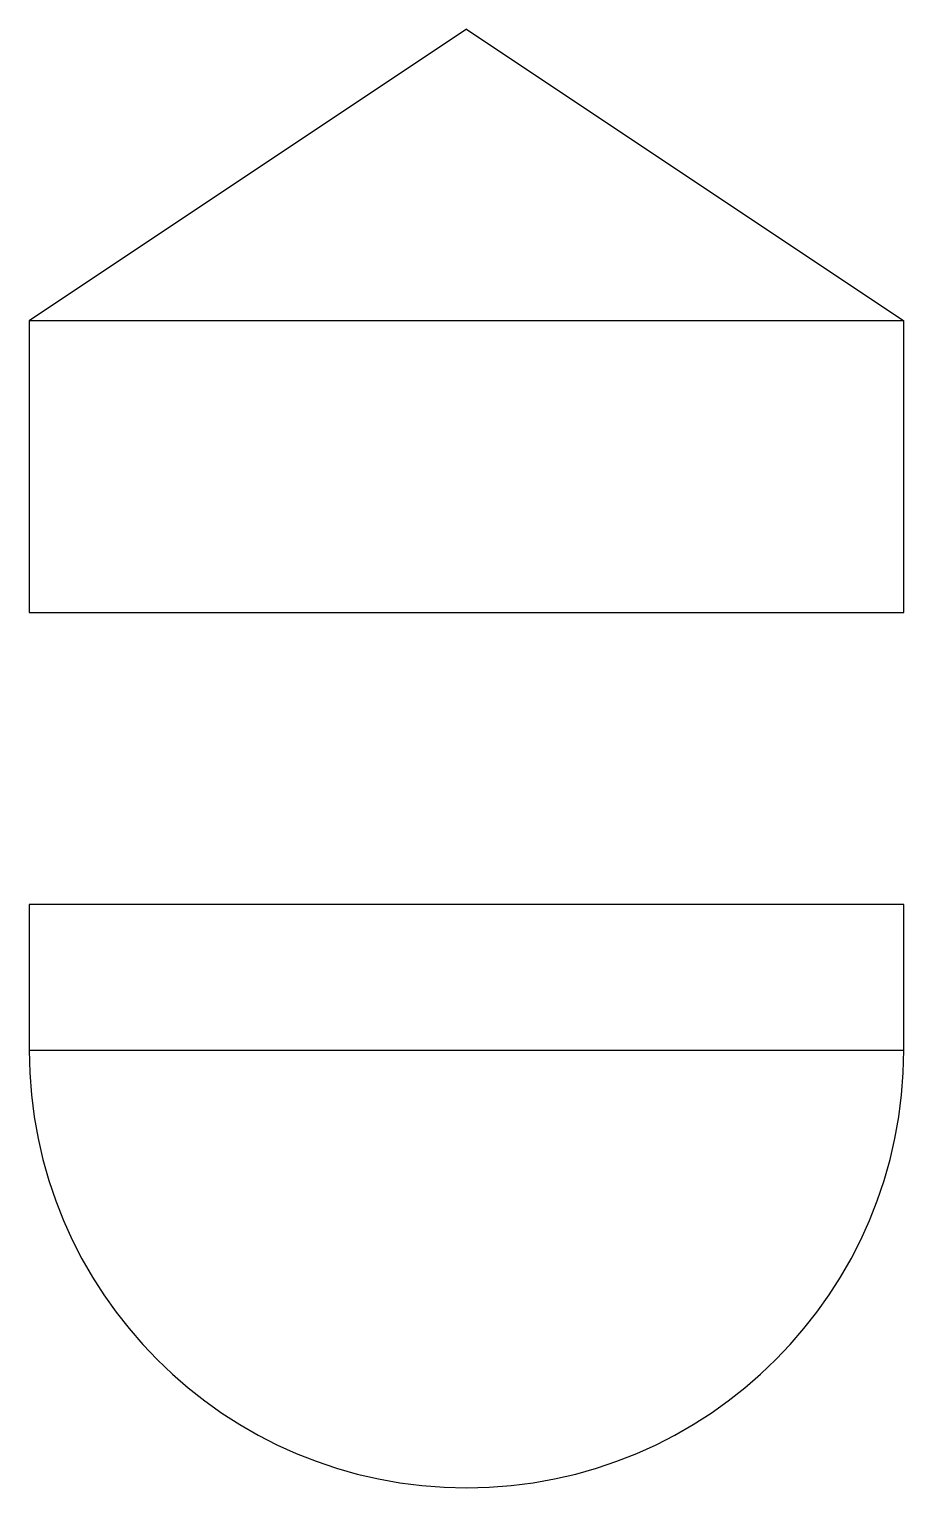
# Model space of a CAD drawing. Header units: millimetres. Extents: x 0 to 113, y -1139 to -660.
# Drawn here: x 29.9 to 89.9, y -1139.4 to -1039.4 of the extents above.
import ezdxf

# ---------------------------------------------------------------- set-up
doc = ezdxf.new("R2010")
doc.units = ezdxf.units.MM
doc.header["$LTSCALE"] = 0.5

msp = doc.modelspace()

# ---------------------------------------------------------------- linework, layer by layer
for p, q in [((59.88, -1039.43), (29.88, -1059.43)), ((59.88, -1039.43), (59.88, -1039.43)), ((59.88, -1039.43), (89.88, -1059.43)), ((29.88, -1059.43), (29.88, -1079.43)), ((89.88, -1059.43), (29.88, -1059.43)), ((89.88, -1079.43), (89.88, -1059.43)), ((29.88, -1079.43), (89.88, -1079.43)), ((29.88, -1099.43), (29.88, -1109.43)), ((89.88, -1099.43), (29.88, -1099.43)), ((89.88, -1109.43), (89.88, -1099.43)), ((29.88, -1109.43), (89.88, -1109.43))]:
    msp.add_line(p, q)
msp.add_arc((59.88, -1109.43), 30, 180, 0)

doc.saveas('drawing.dxf')
